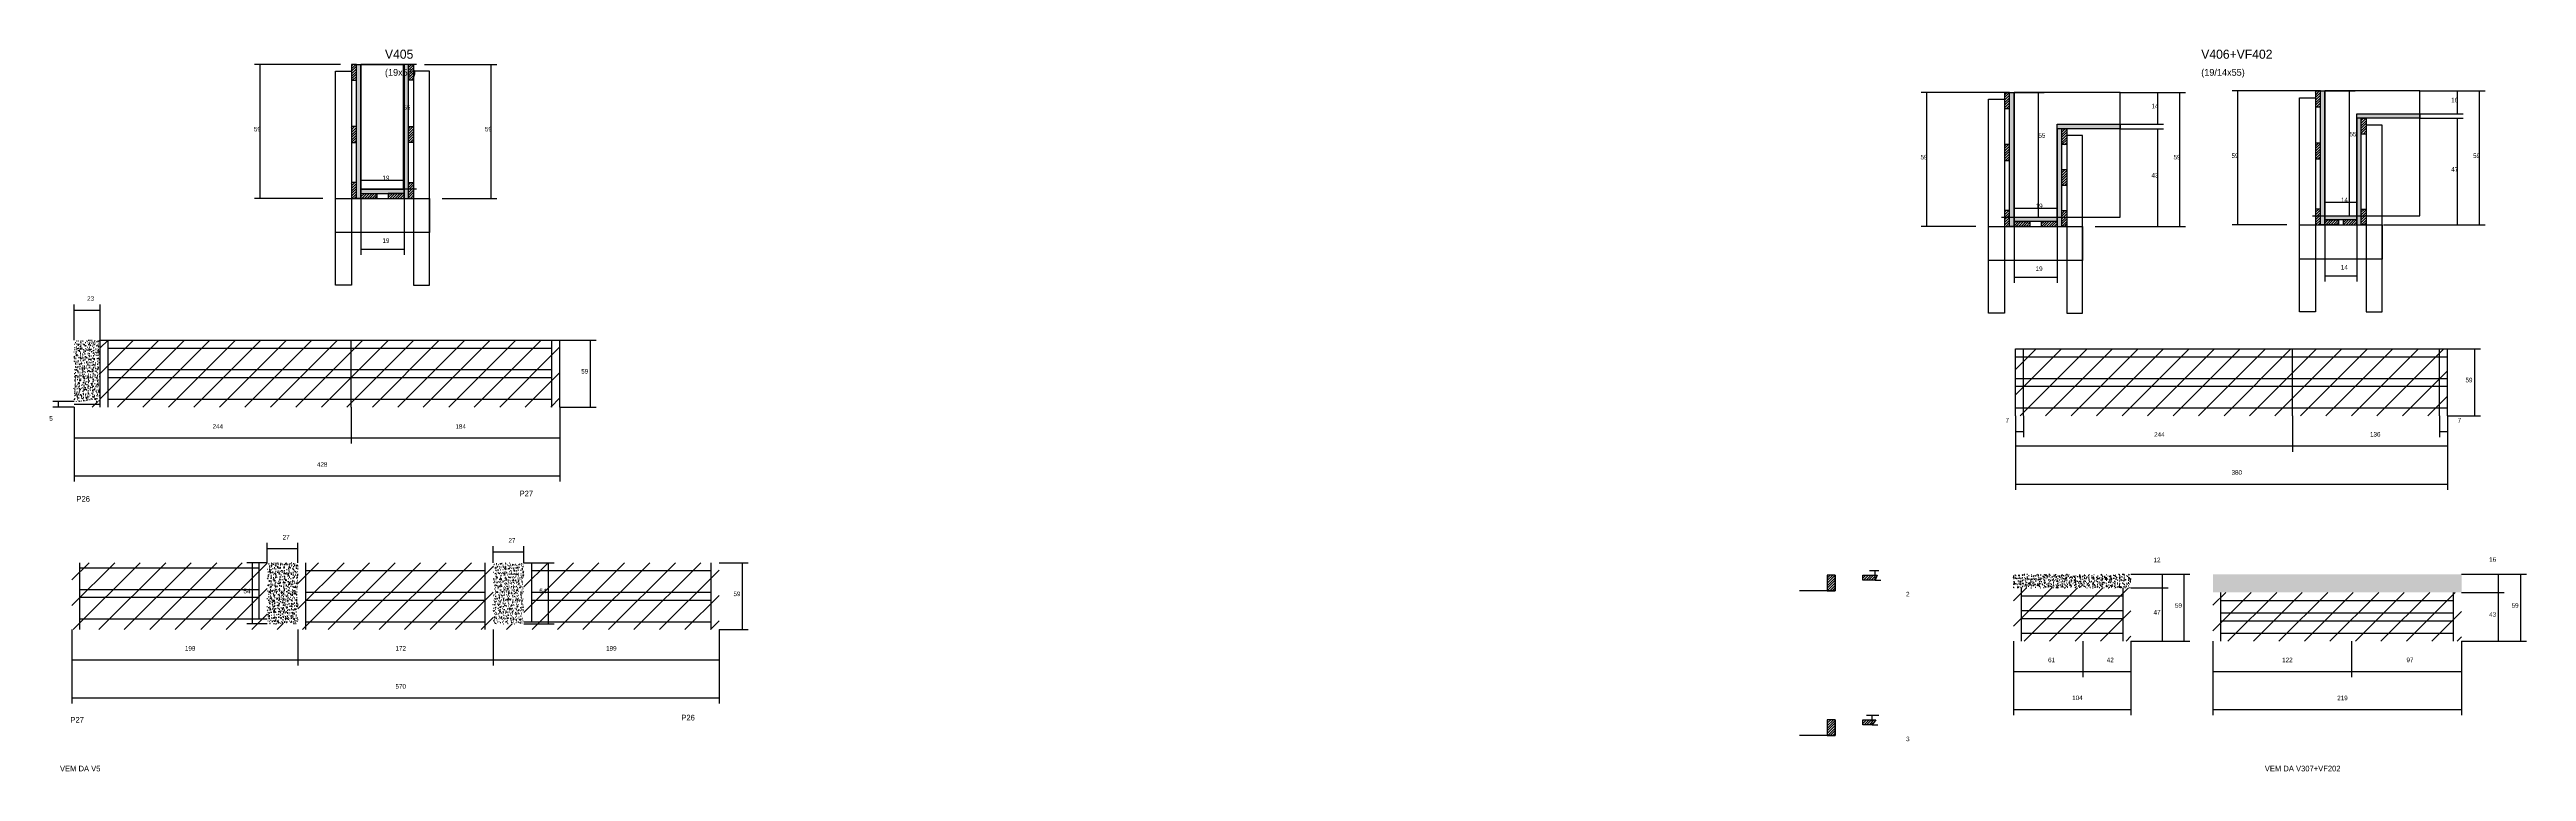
# Model space of a CAD drawing. Header units: metres. Extents: x -2848 to 21926, y -45195 to 1016.
# Drawn here: x 6105 to 8286, y -7223 to -6587 of the extents above; entities that cross this region are included whole.
import ezdxf

# ---------------------------------------------------------------- set-up
doc = ezdxf.new("R2010")
doc.units = ezdxf.units.M
for name, color, linetype in [('CONCRETO', 251, 'Continuous'), ('COTA', 241, 'Continuous'), ('Cota Seção (2x)', 4, 'Continuous'), ('Hachura', 253, 'Continuous'), ('Madeira', 126, 'Continuous'), ('NOMENCLATURA', 7, 'Continuous'), ('Painéis', 200, 'Continuous'), ('REAPROVEITAMENTO', 251, 'Continuous'), ('SARR_2.2x7', 40, 'Continuous'), ('SARR_3.5x7', 81, 'Continuous'), ('SARR_EDITAR', 141, 'Continuous'), ('Texto Seção', 7, 'Continuous')]:
    doc.layers.add(name, color=color, linetype=linetype)

msp = doc.modelspace()

# ---------------------------------------------------------------- hatches: boundary and pattern name
at = {"layer": 'COTA'}
h = msp.add_hatch(dxfattribs=at)
h.set_pattern_fill('AR-CONC', scale=0.03)
h.paths.add_polyline_path([(6149.1, -6842.9), (6126.1, -6842.9), (6126.1, -6842.9), (6126.1, -6896.9), (6126.1, -6896.9), (6149.1, -6896.9), (6149.1, -6896.9), (6149.1, -6842.9)])
h = msp.add_hatch(dxfattribs=at)
h.set_pattern_fill('AR-CONC', scale=0.03)
h.paths.add_polyline_path([(6323.3, -7039), (6296.3, -7039), (6296.3, -7093), (6323.3, -7093)])
h = msp.add_hatch(dxfattribs=at)
h.set_pattern_fill('AR-CONC', scale=0.03)
h.paths.add_polyline_path([(6522.3, -7041.2), (6522.3, -7039), (6495.3, -7039), (6495.3, -7093), (6522.3, -7093)])
h = msp.add_hatch(dxfattribs=at)
h.set_pattern_fill('AR-CONC', scale=0.03)
h.paths.add_polyline_path([(7938.1, -7049.2), (7834.6, -7049.2), (7834.6, -7061.2), (7938.1, -7061.2)])
h = msp.add_hatch(dxfattribs=at)
h.set_pattern_fill('AR-CONC', scale=0.03)
h.paths.add_polyline_path([(8229.3, -7049.2), (8010.3, -7049.2), (8010.3, -7065.2), (8229.3, -7065.2)])
at = {"layer": 'Hachura'}
h = msp.add_hatch(dxfattribs=at)
h.set_pattern_fill('ANSI31', scale=0.5)
h.paths.add_polyline_path([(6370.4, -6614), (6374.8, -6614), (6374.8, -6614), (6374.8, -6600), (6374.8, -6600), (6370.4, -6600), (6370.4, -6600), (6370.4, -6614)])
h = msp.add_hatch(color=8, dxfattribs=at)
h.dxf.hatch_style = 1
h.paths.add_polyline_path([(6378.8, -6600), (6374.8, -6600), (6374.8, -6600), (6374.8, -6718), (6374.8, -6718), (6378.8, -6718), (6378.8, -6718), (6378.8, -6600)])
h = msp.add_hatch(color=8, dxfattribs=at)
h.dxf.hatch_style = 1
h.paths.add_polyline_path([(6420.8, -6600), (6416.8, -6600), (6416.8, -6600), (6416.8, -6718), (6416.8, -6718), (6420.8, -6718), (6420.8, -6718), (6420.8, -6600)])
h = msp.add_hatch(dxfattribs=at)
h.set_pattern_fill('ANSI31', scale=0.5)
h.paths.add_polyline_path([(6425.2, -6614), (6420.8, -6614), (6420.8, -6614), (6420.8, -6600), (6420.8, -6600), (6425.2, -6600), (6425.2, -6600), (6425.2, -6614)])
h = msp.add_hatch(dxfattribs=at)
h.set_pattern_fill('ANSI31', scale=0.5)
h.paths.add_polyline_path([(7826.7, -6638.7), (7831.1, -6638.7), (7831.1, -6638.7), (7831.1, -6624.7), (7831.1, -6624.7), (7826.7, -6624.7), (7826.7, -6624.7), (7826.7, -6638.7)])
h = msp.add_hatch(color=8, dxfattribs=at)
h.dxf.hatch_style = 1
h.paths.add_polyline_path([(7831.1, -6624.7), (7835.1, -6624.7), (7835.1, -6624.7), (7835.1, -6742.7), (7835.1, -6742.7), (7831.1, -6742.7), (7831.1, -6742.7), (7831.1, -6624.7)])
h = msp.add_hatch(dxfattribs=at)
h.set_pattern_fill('ANSI31', scale=0.5)
h.paths.add_polyline_path([(8100.6, -6637.4), (8105, -6637.4), (8105, -6637.4), (8105, -6623.4), (8105, -6623.4), (8100.6, -6623.4), (8100.6, -6623.4), (8100.6, -6637.4)])
h = msp.add_hatch(color=8, dxfattribs=at)
h.dxf.hatch_style = 1
h.paths.add_polyline_path([(8105, -6623.4), (8109, -6623.4), (8109, -6623.4), (8109, -6741.4), (8109, -6741.4), (8105, -6741.4), (8105, -6741.4), (8105, -6623.4)])
h = msp.add_hatch(dxfattribs=at)
h.set_pattern_fill('ANSI31', scale=0.5)
h.paths.add_polyline_path([(6370.4, -6668.8), (6374.8, -6668.8), (6374.8, -6668.8), (6374.8, -6654.8), (6374.8, -6654.8), (6370.4, -6654.8), (6370.4, -6654.8), (6370.4, -6668.8)])
h = msp.add_hatch(dxfattribs=at)
h.set_pattern_fill('ANSI31', scale=0.5)
h.paths.add_polyline_path([(6425.2, -6668.8), (6420.8, -6668.8), (6420.8, -6668.8), (6420.8, -6654.8), (6420.8, -6654.8), (6425.2, -6654.8), (6425.2, -6654.8), (6425.2, -6668.8)])
h = msp.add_hatch(color=8, dxfattribs=at)
h.dxf.hatch_style = 1
h.paths.add_polyline_path([(7873.1, -6656.7), (7873.1, -6652.7), (7873.1, -6652.7), (7928.7, -6652.7), (7928.7, -6652.7), (7928.7, -6656.7), (7928.7, -6656.7), (7873.1, -6656.7)])
h = msp.add_hatch(color=8, dxfattribs=at)
h.dxf.hatch_style = 1
h.paths.add_polyline_path([(8137, -6647.4), (8137, -6643.4), (8137, -6643.4), (8192.6, -6643.4), (8192.6, -6643.4), (8192.6, -6647.4), (8192.6, -6647.4), (8137, -6647.4)])
h = msp.add_hatch(color=8, dxfattribs=at)
h.dxf.hatch_style = 1
h.paths.add_polyline_path([(8141, -6647.4), (8137, -6647.4), (8137, -6647.4), (8137, -6741.4), (8137, -6741.4), (8141, -6741.4), (8141, -6741.4), (8141, -6647.4)])
h = msp.add_hatch(dxfattribs=at)
h.set_pattern_fill('ANSI31', scale=0.5)
h.paths.add_polyline_path([(8145.4, -6661.4), (8141, -6661.4), (8141, -6661.4), (8141, -6647.4), (8141, -6647.4), (8145.4, -6647.4), (8145.4, -6647.4), (8145.4, -6661.4)])
h = msp.add_hatch(dxfattribs=at)
h.set_pattern_fill('ANSI31', scale=0.5)
h.paths.add_polyline_path([(7826.7, -6684.6), (7831.1, -6684.6), (7831.1, -6684.6), (7831.1, -6670.6), (7831.1, -6670.6), (7826.7, -6670.6), (7826.7, -6670.6), (7826.7, -6684.6)])
h = msp.add_hatch(color=8, dxfattribs=at)
h.dxf.hatch_style = 1
h.paths.add_polyline_path([(7877.1, -6656.7), (7873.1, -6656.7), (7873.1, -6656.7), (7873.1, -6742.7), (7873.1, -6742.7), (7877.1, -6742.7), (7877.1, -6742.7), (7877.1, -6656.7)])
h = msp.add_hatch(dxfattribs=at)
h.set_pattern_fill('ANSI31', scale=0.5)
h.paths.add_polyline_path([(7881.5, -6670.7), (7877.1, -6670.7), (7877.1, -6670.7), (7877.1, -6656.7), (7877.1, -6656.7), (7881.5, -6656.7), (7881.5, -6656.7), (7881.5, -6670.7)])
h = msp.add_hatch(dxfattribs=at)
h.set_pattern_fill('ANSI31', scale=0.5)
h.paths.add_polyline_path([(8100.6, -6683.3), (8105, -6683.3), (8105, -6683.3), (8105, -6669.3), (8105, -6669.3), (8100.6, -6669.3), (8100.6, -6669.3), (8100.6, -6683.3)])
h = msp.add_hatch(dxfattribs=at)
h.set_pattern_fill('ANSI31', scale=0.5)
h.paths.add_polyline_path([(7881.5, -6706.7), (7877.1, -6706.7), (7877.1, -6706.7), (7877.1, -6692.7), (7877.1, -6692.7), (7881.5, -6692.7), (7881.5, -6692.7), (7881.5, -6706.7)])
h = msp.add_hatch(dxfattribs=at)
h.set_pattern_fill('ANSI31', scale=0.5)
h.paths.add_polyline_path([(6370.4, -6718), (6374.8, -6718), (6374.8, -6718), (6374.8, -6704), (6374.8, -6704), (6370.4, -6704), (6370.4, -6704), (6370.4, -6718)])
h = msp.add_hatch(color=8, dxfattribs=at)
h.dxf.hatch_style = 1
h.paths.add_polyline_path([(6416.8, -6713.6), (6416.8, -6710), (6416.8, -6710), (6378.8, -6710), (6378.8, -6710), (6378.8, -6713.6), (6378.8, -6713.6), (6416.8, -6713.6)])
h = msp.add_hatch(dxfattribs=at)
h.set_pattern_fill('ANSI31', scale=0.5)
h.paths.add_polyline_path([(6378.8, -6718), (6378.8, -6713.6), (6378.8, -6713.6), (6392.8, -6713.6), (6392.8, -6713.6), (6392.8, -6718), (6392.8, -6718), (6378.8, -6718)])
h = msp.add_hatch(dxfattribs=at)
h.set_pattern_fill('ANSI31', scale=0.5)
h.paths.add_polyline_path([(6416.8, -6718), (6416.8, -6713.6), (6416.8, -6713.6), (6402.8, -6713.6), (6402.8, -6713.6), (6402.8, -6718), (6402.8, -6718), (6416.8, -6718)])
h = msp.add_hatch(dxfattribs=at)
h.set_pattern_fill('ANSI31', scale=0.5)
h.paths.add_polyline_path([(6425.2, -6718), (6420.8, -6718), (6420.8, -6718), (6420.8, -6704), (6420.8, -6704), (6425.2, -6704), (6425.2, -6704), (6425.2, -6718)])
h = msp.add_hatch(dxfattribs=at)
h.set_pattern_fill('ANSI31', scale=0.5)
h.paths.add_polyline_path([(7826.7, -6742.7), (7831.1, -6742.7), (7831.1, -6742.7), (7831.1, -6728.7), (7831.1, -6728.7), (7826.7, -6728.7), (7826.7, -6728.7), (7826.7, -6742.7)])
h = msp.add_hatch(color=8, dxfattribs=at)
h.dxf.hatch_style = 1
h.paths.add_polyline_path([(7835.1, -6738.3), (7835.1, -6734.7), (7835.1, -6734.7), (7873.1, -6734.7), (7873.1, -6734.7), (7873.1, -6738.3), (7873.1, -6738.3), (7835.1, -6738.3)])
h = msp.add_hatch(dxfattribs=at)
h.set_pattern_fill('ANSI31', scale=0.5)
h.paths.add_polyline_path([(7835.1, -6742.7), (7835.1, -6738.3), (7835.1, -6738.3), (7849.1, -6738.3), (7849.1, -6738.3), (7849.1, -6742.7), (7849.1, -6742.7), (7835.1, -6742.7)])
h = msp.add_hatch(dxfattribs=at)
h.set_pattern_fill('ANSI31', scale=0.5)
h.paths.add_polyline_path([(7873.1, -6742.7), (7873.1, -6738.3), (7873.1, -6738.3), (7859.1, -6738.3), (7859.1, -6738.3), (7859.1, -6742.7), (7859.1, -6742.7), (7873.1, -6742.7)])
h = msp.add_hatch(dxfattribs=at)
h.set_pattern_fill('ANSI31', scale=0.5)
h.paths.add_polyline_path([(7881.5, -6742.7), (7877.1, -6742.7), (7877.1, -6742.7), (7877.1, -6728.7), (7877.1, -6728.7), (7881.5, -6728.7), (7881.5, -6728.7), (7881.5, -6742.7)])
h = msp.add_hatch(dxfattribs=at)
h.set_pattern_fill('ANSI31', scale=0.5)
h.paths.add_polyline_path([(8100.6, -6741.4), (8105, -6741.4), (8105, -6741.4), (8105, -6727.4), (8105, -6727.4), (8100.6, -6727.4), (8100.6, -6727.4), (8100.6, -6741.4)])
h = msp.add_hatch(color=8, dxfattribs=at)
h.dxf.hatch_style = 1
h.paths.add_polyline_path([(8109, -6737), (8109, -6733.4), (8109, -6733.4), (8137, -6733.4), (8137, -6733.4), (8137, -6737), (8137, -6737), (8109, -6737)])
h = msp.add_hatch(dxfattribs=at)
h.set_pattern_fill('ANSI31', scale=0.5)
h.paths.add_polyline_path([(8109, -6741.4), (8109, -6737), (8109, -6737), (8121, -6737), (8121, -6737), (8121, -6741.4), (8121, -6741.4), (8109, -6741.4)])
h = msp.add_hatch(dxfattribs=at)
h.set_pattern_fill('ANSI31', scale=0.5)
h.paths.add_polyline_path([(8137, -6741.4), (8137, -6737), (8137, -6737), (8125, -6737), (8125, -6737), (8125, -6741.4), (8125, -6741.4), (8137, -6741.4)])
h = msp.add_hatch(dxfattribs=at)
h.set_pattern_fill('ANSI31', scale=0.5)
h.paths.add_polyline_path([(8145.4, -6741.4), (8141, -6741.4), (8141, -6741.4), (8141, -6727.4), (8141, -6727.4), (8145.4, -6727.4), (8145.4, -6727.4), (8145.4, -6741.4)])
h = msp.add_hatch(dxfattribs=at)
h.set_pattern_fill('ANSI31', scale=0.5)
h.paths.add_polyline_path([(7677.6, -7049.9), (7670.6, -7049.9), (7670.6, -7063.9), (7677.6, -7063.9)])
h = msp.add_hatch(dxfattribs=at)
h.set_pattern_fill('ANSI31', scale=0.5)
h.paths.add_polyline_path([(7714.5, -7049.9), (7712.7, -7054.3), (7712.7, -7054.3), (7701.9, -7054.3), (7701.9, -7054.3), (7701.9, -7049.9), (7701.9, -7049.9), (7714.5, -7049.9)])
h = msp.add_hatch(dxfattribs=at)
h.set_pattern_fill('ANSI31', scale=0.5)
h.paths.add_polyline_path([(7677.6, -7177.4), (7670.6, -7177.4), (7670.6, -7191.4), (7677.6, -7191.4)])
h = msp.add_hatch(dxfattribs=at)
h.set_pattern_fill('ANSI31', scale=0.5)
h.paths.add_polyline_path([(7713.3, -7177.4), (7710.1, -7181.8), (7710.1, -7181.8), (7701.9, -7181.8), (7701.9, -7181.8), (7701.9, -7177.4), (7701.9, -7177.4), (7713.3, -7177.4)])
at = {"layer": 'REAPROVEITAMENTO'}
h = msp.add_hatch(dxfattribs=at)
h.set_pattern_fill('ANSI31', scale=5)
h.paths.add_polyline_path([(6149.1, -6896.9), (6126.1, -6896.9), (6126.1, -6896.9), (6126.1, -6901.9), (6126.1, -6901.9), (6370.1, -6901.9), (6370.1, -6901.9), (6370.1, -6842.9), (6370.1, -6842.9), (6149.1, -6842.9), (6149.1, -6842.9), (6149.1, -6896.9)])
h = msp.add_hatch(dxfattribs=at)
h.set_pattern_fill('ANSI31', scale=5)
h.paths.add_polyline_path([(6554.1, -6901.9), (6554.1, -6842.9), (6554.1, -6842.9), (6370.1, -6842.9), (6370.1, -6842.9), (6370.1, -6901.9), (6370.1, -6901.9), (6554.1, -6901.9)])
h = msp.add_hatch(dxfattribs=at)
h.set_pattern_fill('ANSI31', scale=5)
h.paths.add_polyline_path([(8217, -6909.6), (8217, -6850.6), (8217, -6850.6), (7836.5, -6850.6), (7836.5, -6850.6), (7836.5, -6909.6), (7836.5, -6909.6), (8217, -6909.6)])
h = msp.add_hatch(dxfattribs=at)
h.set_pattern_fill('ANSI31', scale=5)
h.paths.add_polyline_path([(6296.3, -7093), (6296.3, -7039), (6296.3, -7039), (6124.3, -7039), (6124.3, -7039), (6124.3, -7098), (6124.3, -7098), (6323.3, -7098), (6323.3, -7098), (6323.3, -7093), (6323.3, -7093), (6296.3, -7093)])
h = msp.add_hatch(dxfattribs=at)
h.set_pattern_fill('ANSI31', scale=5)
h.paths.add_polyline_path([(6495.3, -7098), (6495.3, -7039), (6495.3, -7039), (6323.3, -7039), (6323.3, -7039), (6323.3, -7098), (6323.3, -7098), (6495.3, -7098)])
h = msp.add_hatch(dxfattribs=at)
h.set_pattern_fill('ANSI31', scale=5)
h.paths.add_polyline_path([(6522.3, -7093), (6495.3, -7093), (6495.3, -7093), (6495.3, -7098), (6495.3, -7098), (6694.3, -7098), (6694.3, -7098), (6694.3, -7039), (6694.3, -7039), (6522.3, -7039), (6522.3, -7039), (6522.3, -7093)])
h = msp.add_hatch(dxfattribs=at)
h.set_pattern_fill('ANSI31', scale=5)
h.paths.add_polyline_path([(7938.1, -7108.2), (7938.1, -7061.2), (7938.1, -7061.2), (7834.6, -7061.2), (7834.6, -7061.2), (7834.6, -7108.2), (7834.6, -7108.2), (7938.1, -7108.2)])
h = msp.add_hatch(dxfattribs=at)
h.set_pattern_fill('ANSI31', scale=5)
h.paths.add_polyline_path([(8229.3, -7108.2), (8229.3, -7065.2), (8229.3, -7065.2), (8010.3, -7065.2), (8010.3, -7065.2), (8010.3, -7108.2), (8010.3, -7108.2), (8229.3, -7108.2)])

# ---------------------------------------------------------------- linework, layer by layer
at = {"layer": 'CONCRETO'}
for points in [[(6378.8, -6600), (6378.8, -6600), (6416.8, -6600), (6416.8, -6628), (6416.8, -6628), (6416.8, -6710), (6378.8, -6710), (6378.8, -6600)], [(6378.8, -6710), (6416.8, -6710), (6416.8, -6600), (6378.8, -6600)], [(7928.7, -6652.7), (7928.7, -6624.7), (7835.1, -6624.7), (7835.1, -6652.7), (7835.1, -6652.7), (7835.1, -6734.7), (7873.1, -6734.7), (7873.1, -6652.7)], [(7835.1, -6734.7), (7928.7, -6734.7), (7928.7, -6624.7), (7835.1, -6624.7)], [(8192.6, -6643.4), (8192.6, -6623.4), (8109, -6623.4), (8109, -6651.4), (8109, -6651.4), (8109, -6733.4), (8137, -6733.4), (8137, -6643.4)], [(8109, -6733.4), (8192.6, -6733.4), (8192.6, -6623.4), (8109, -6623.4)]]:
    msp.add_lwpolyline(points, close=True, dxfattribs=at)
at = {"layer": 'COTA'}
for p, q in [((6360.8, -6600), (6285.1, -6600)), ((6290.1, -6718), (6290.1, -6600)), ((6434.8, -6600), (6498.6, -6600)), ((6493.6, -6718), (6493.6, -6600)), ((7826.7, -6624.7), (7753.2, -6624.7)), ((7758.2, -6742.7), (7758.2, -6624.7)), ((7928.7, -6624.7), (7986.1, -6624.7)), ((7928.7, -6624.7), (7966.7, -6624.7)), ((7961.7, -6652.7), (7961.7, -6624.7)), ((7981.1, -6742.7), (7981.1, -6624.7)), ((8100.6, -6623.4), (8027.2, -6623.4)), ((8032.2, -6741.4), (8032.2, -6623.4)), ((8192.6, -6623.4), (8250, -6623.4)), ((8192.6, -6623.4), (8230.7, -6623.4)), ((8225.7, -6643.4), (8225.7, -6623.4)), ((8245, -6741.4), (8245, -6623.4)), ((7928.7, -6652.7), (7966.7, -6652.7)), ((8192.6, -6643.4), (8230.7, -6643.4)), ((8192.6, -6647.4), (8230.7, -6647.4)), ((8225.7, -6741.4), (8225.7, -6647.4)), ((7928.7, -6656.7), (7966.7, -6656.7)), ((7961.7, -6742.7), (7961.7, -6656.7)), ((6345.2, -6718), (6285.1, -6718)), ((6378.8, -6718), (6378.8, -6767.7)), ((6416.8, -6718), (6416.8, -6767.7)), ((6450.4, -6718), (6498.6, -6718)), ((8075.4, -6741.4), (8027.2, -6741.4)), ((8109, -6741.4), (8109, -6791.2)), ((8137, -6741.4), (8137, -6791.2)), ((8160.6, -6741.4), (8250, -6741.4)), ((8160.6, -6741.4), (8230.7, -6741.4)), ((6378.8, -6762.7), (6416.8, -6762.7)), ((7801.5, -6742.7), (7753.2, -6742.7)), ((7835.1, -6742.7), (7835.1, -6792.5)), ((7873.1, -6742.7), (7873.1, -6792.5)), ((7906.7, -6742.7), (7986.1, -6742.7)), ((7906.7, -6742.7), (7966.7, -6742.7)), ((7835.1, -6787.5), (7873.1, -6787.5)), ((8109, -6786.2), (8137, -6786.2)), ((6126.1, -6842.9), (6126.1, -6811.5)), ((6126.1, -6816.5), (6149.1, -6816.5)), ((6149.1, -6842.9), (6149.1, -6811.5)), ((6554.1, -6842.9), (6586.1, -6842.9)), ((6581.1, -6901.9), (6581.1, -6842.9)), ((8217, -6850.6), (8245.9, -6850.6)), ((8240.9, -6909.6), (8240.9, -6850.6)), ((6126.1, -6896.9), (6107.4, -6896.9)), ((6126.1, -6901.9), (6107.4, -6901.9)), ((6112.4, -6901.9), (6112.4, -6896.9)), ((6126.1, -6901.9), (6126.1, -6934.1)), ((6126.1, -6901.9), (6126.1, -6967.6)), ((6370.1, -6901.9), (6370.1, -6934.1)), ((6370.1, -6901.9), (6370.1, -6934.1)), ((6554.1, -6901.9), (6554.1, -6934.1)), ((6554.1, -6901.9), (6554.1, -6967.6)), ((6554.1, -6901.9), (6586.1, -6901.9)), ((7836.5, -6909.6), (7836.5, -6941.2)), ((7836.5, -6909.6), (7836.5, -6974.7)), ((7836.5, -6909.6), (7836.5, -6928.5)), ((7843.5, -6909.6), (7843.5, -6928.5)), ((8080.5, -6909.6), (8080.5, -6941.2)), ((8080.5, -6909.6), (8080.5, -6941.2)), ((8210, -6909.6), (8210, -6928.5)), ((8217, -6909.6), (8217, -6941.2)), ((8217, -6909.6), (8217, -6974.7)), ((8217, -6909.6), (8217, -6928.5)), ((8217, -6909.6), (8245.9, -6909.6)), ((6126.1, -6929.1), (6370.1, -6929.1)), ((6370.1, -6929.1), (6554.1, -6929.1)), ((7836.5, -6923.5), (7843.5, -6923.5)), ((7836.5, -6936.2), (8080.5, -6936.2)), ((8080.5, -6936.2), (8217, -6936.2)), ((8210, -6923.5), (8217, -6923.5)), ((6126.1, -6962.6), (6554.1, -6962.6)), ((7836.5, -6969.7), (8217, -6969.7)), ((6296.3, -7039), (6296.3, -7021.6)), ((6323.3, -7039), (6323.3, -7021.6)), ((6495.3, -7039), (6495.3, -7024.5)), ((6522.3, -7039), (6522.3, -7024.5)), ((6296.3, -7039), (6278.4, -7039)), ((6283.4, -7093), (6283.4, -7039)), ((6296.3, -7026.6), (6323.3, -7026.6)), ((6495.3, -7029.5), (6522.3, -7029.5)), ((6522.3, -7039), (6549.1, -7039)), ((6544.1, -7093), (6544.1, -7039)), ((6694.3, -7039), (6720.1, -7039)), ((6715.1, -7098), (6715.1, -7039)), ((7715.9, -7046.3), (7707.7, -7046.3)), ((7712.7, -7054.3), (7712.7, -7046.3)), ((7712.7, -7054.3), (7717.7, -7054.3)), ((7938.1, -7049.2), (7971, -7049.2)), ((7938.1, -7049.2), (7990.1, -7049.2)), ((7938.1, -7061.2), (7971, -7061.2)), ((7938.1, -7061.2), (7971, -7061.2)), ((7966, -7061.2), (7966, -7049.2)), ((7966, -7108.2), (7966, -7061.2)), ((7985.1, -7108.2), (7985.1, -7049.2)), ((8229.3, -7049.2), (8266.8, -7049.2)), ((8229.3, -7049.2), (8286.5, -7049.2)), ((8229.3, -7065.2), (8266.8, -7065.2)), ((8229.3, -7065.2), (8266.8, -7065.2)), ((8261.8, -7065.2), (8261.8, -7049.2)), ((8261.8, -7108.2), (8261.8, -7065.2)), ((8281.5, -7108.2), (8281.5, -7049.2)), ((6124.3, -7098), (6124.3, -7129.6)), ((6124.3, -7098), (6124.3, -7163.1)), ((6296.3, -7093), (6278.4, -7093)), ((6323.3, -7098), (6323.3, -7129.6)), ((6323.3, -7098), (6323.3, -7129.6)), ((6495.3, -7098), (6495.3, -7129.6)), ((6495.3, -7098), (6495.3, -7129.6)), ((6522.3, -7093), (6549.1, -7093)), ((6694.3, -7098), (6694.3, -7129.6)), ((6694.3, -7098), (6694.3, -7163.1)), ((6694.3, -7098), (6720.1, -7098)), ((7834.6, -7108.2), (7834.6, -7139.8)), ((7834.6, -7108.2), (7834.6, -7173.3)), ((7895.6, -7108.2), (7895.6, -7139.8)), ((7895.6, -7108.2), (7895.6, -7139.8)), ((7938.1, -7108.2), (7938.1, -7139.8)), ((7938.1, -7108.2), (7938.1, -7173.3)), ((7938.1, -7108.2), (7971, -7108.2)), ((7938.1, -7108.2), (7990.1, -7108.2)), ((8010.3, -7108.2), (8010.3, -7139.8)), ((8010.3, -7108.2), (8010.3, -7173.3)), ((8132.3, -7108.2), (8132.3, -7139.8)), ((8132.3, -7108.2), (8132.3, -7139.8)), ((8229.3, -7108.2), (8229.3, -7139.8)), ((8229.3, -7108.2), (8229.3, -7173.3)), ((8229.3, -7108.2), (8266.8, -7108.2)), ((8229.3, -7108.2), (8286.5, -7108.2)), ((6124.3, -7124.6), (6323.3, -7124.6)), ((6323.3, -7124.6), (6495.3, -7124.6)), ((6495.3, -7124.6), (6694.3, -7124.6)), ((7834.6, -7134.8), (7895.6, -7134.8)), ((7895.6, -7134.8), (7938.1, -7134.8)), ((8010.3, -7134.8), (8132.3, -7134.8)), ((8132.3, -7134.8), (8229.3, -7134.8)), ((6124.3, -7158.1), (6694.3, -7158.1)), ((7715.9, -7173.8), (7705.1, -7173.8)), ((7710.1, -7181.8), (7710.1, -7173.8)), ((7834.6, -7168.3), (7938.1, -7168.3)), ((8010.3, -7168.3), (8229.3, -7168.3)), ((7710.1, -7181.8), (7715.1, -7181.8))]:
    msp.add_line(p, q, dxfattribs=at)
at = {"layer": 'Cota Seção (2x)'}
for p, q in [((6427.8, -6600), (6411.3, -6600)), ((6416.3, -6710), (6416.3, -6600)), ((7826.7, -6624.7), (7861.6, -6624.7)), ((7856.6, -6734.7), (7856.6, -6624.7)), ((8100.6, -6623.4), (8135.6, -6623.4)), ((8130.6, -6733.4), (8130.6, -6623.4)), ((6378.8, -6718), (6378.8, -6697)), ((6416.8, -6718), (6416.8, -6697)), ((6378.8, -6702), (6416.8, -6702)), ((6427.8, -6710), (6411.3, -6710)), ((8109, -6741.4), (8109, -6716.4)), ((8137, -6741.4), (8137, -6716.4)), ((7824.1, -6734.7), (7861.6, -6734.7)), ((7835.1, -6742.7), (7835.1, -6721.7)), ((7835.1, -6726.7), (7873.1, -6726.7)), ((7873.1, -6742.7), (7873.1, -6721.7)), ((8098, -6733.4), (8135.6, -6733.4)), ((8109, -6721.4), (8137, -6721.4))]:
    msp.add_line(p, q, dxfattribs=at)
at = {"layer": 'Madeira'}
for points in [[(6370.4, -6614), (6374.8, -6614), (6374.8, -6600), (6370.4, -6600)], [(6425.2, -6614), (6420.8, -6614), (6420.8, -6600), (6425.2, -6600)], [(7826.7, -6638.7), (7831.1, -6638.7), (7831.1, -6624.7), (7826.7, -6624.7)], [(8100.6, -6637.4), (8105, -6637.4), (8105, -6623.4), (8100.6, -6623.4)], [(6370.4, -6668.8), (6374.8, -6668.8), (6374.8, -6654.8), (6370.4, -6654.8)], [(6425.2, -6668.8), (6420.8, -6668.8), (6420.8, -6654.8), (6425.2, -6654.8)], [(8145.4, -6661.4), (8141, -6661.4), (8141, -6647.4), (8145.4, -6647.4)], [(7826.7, -6684.6), (7831.1, -6684.6), (7831.1, -6670.6), (7826.7, -6670.6)], [(7881.5, -6670.7), (7877.1, -6670.7), (7877.1, -6656.7), (7881.5, -6656.7)], [(8100.6, -6683.3), (8105, -6683.3), (8105, -6669.3), (8100.6, -6669.3)], [(7881.5, -6706.7), (7877.1, -6706.7), (7877.1, -6692.7), (7881.5, -6692.7)], [(6370.4, -6718), (6374.8, -6718), (6374.8, -6704), (6370.4, -6704)], [(6378.8, -6718), (6378.8, -6713.6), (6392.8, -6713.6), (6392.8, -6718)], [(6416.8, -6718), (6416.8, -6713.6), (6402.8, -6713.6), (6402.8, -6718)], [(6425.2, -6718), (6420.8, -6718), (6420.8, -6704), (6425.2, -6704)], [(7826.7, -6742.7), (7831.1, -6742.7), (7831.1, -6728.7), (7826.7, -6728.7)], [(7835.1, -6742.7), (7835.1, -6738.3), (7849.1, -6738.3), (7849.1, -6742.7)], [(7873.1, -6742.7), (7873.1, -6738.3), (7859.1, -6738.3), (7859.1, -6742.7)], [(7881.5, -6742.7), (7877.1, -6742.7), (7877.1, -6728.7), (7881.5, -6728.7)], [(8100.6, -6741.4), (8105, -6741.4), (8105, -6727.4), (8100.6, -6727.4)], [(8109, -6741.4), (8109, -6737), (8121, -6737), (8121, -6741.4)], [(8137, -6741.4), (8137, -6737), (8125, -6737), (8125, -6741.4)], [(8145.4, -6741.4), (8141, -6741.4), (8141, -6727.4), (8145.4, -6727.4)], [(7677.6, -7063.9), (7677.6, -7049.9), (7670.6, -7049.9), (7670.6, -7063.9)], [(7701.9, -7049.9), (7714.5, -7049.9), (7712.7, -7054.3), (7701.9, -7054.3)], [(7677.6, -7191.4), (7677.6, -7177.4), (7670.6, -7177.4), (7670.6, -7191.4)], [(7701.9, -7177.4), (7713.3, -7177.4), (7710.1, -7181.8), (7701.9, -7181.8)]]:
    msp.add_lwpolyline(points, close=True, dxfattribs=at)
for points in [[(7677.6, -7049.9), (7677.6, -7063.9), (7646.1, -7063.9)], [(7677.6, -7177.4), (7677.6, -7191.4), (7646.1, -7191.4)]]:
    msp.add_lwpolyline(points, dxfattribs=at)
at = {"layer": 'Painéis'}
for p, q in [((6378.8, -6718), (6378.8, -6600)), ((6416.8, -6718), (6416.8, -6600)), ((7835.1, -6742.7), (7835.1, -6624.7)), ((8109, -6741.4), (8109, -6623.4)), ((7873.1, -6652.7), (7928.7, -6652.7)), ((7873.1, -6656.7), (7873.1, -6652.7)), ((7928.7, -6656.7), (7928.7, -6652.7)), ((8137, -6643.4), (8192.6, -6643.4)), ((8137, -6647.4), (8137, -6643.4)), ((8137, -6741.4), (8137, -6647.4)), ((8192.6, -6647.4), (8192.6, -6643.4)), ((7873.1, -6742.7), (7873.1, -6656.7)), ((6378.8, -6710), (6416.8, -6710)), ((6378.8, -6713.6), (6378.8, -6710)), ((6416.8, -6713.6), (6416.8, -6710)), ((7835.1, -6734.7), (7873.1, -6734.7)), ((7835.1, -6738.3), (7835.1, -6734.7)), ((7873.1, -6738.3), (7873.1, -6734.7)), ((8109, -6733.4), (8137, -6733.4)), ((8109, -6737), (8109, -6733.4)), ((8137, -6737), (8137, -6733.4)), ((6149.1, -6842.9), (6554.1, -6842.9)), ((6149.1, -6896.9), (6149.1, -6842.9)), ((6370.1, -6901.9), (6370.1, -6842.9)), ((6554.1, -6901.9), (6554.1, -6842.9)), ((7836.5, -6850.6), (8217, -6850.6)), ((7836.5, -6909.6), (7836.5, -6850.6)), ((8080.5, -6909.6), (8080.5, -6850.6)), ((8217, -6909.6), (8217, -6850.6))]:
    msp.add_line(p, q, dxfattribs=at)
for points in [[(6374.8, -6600), (6378.8, -6600), (6378.8, -6718), (6374.8, -6718)], [(6420.8, -6600), (6416.8, -6600), (6416.8, -6718), (6420.8, -6718)], [(7831.1, -6624.7), (7835.1, -6624.7), (7835.1, -6742.7), (7831.1, -6742.7)], [(8105, -6623.4), (8109, -6623.4), (8109, -6741.4), (8105, -6741.4)], [(7873.1, -6656.7), (7873.1, -6652.7), (7928.7, -6652.7), (7928.7, -6656.7)], [(8137, -6647.4), (8137, -6643.4), (8192.6, -6643.4), (8192.6, -6647.4)], [(8141, -6647.4), (8137, -6647.4), (8137, -6741.4), (8141, -6741.4)], [(7877.1, -6656.7), (7873.1, -6656.7), (7873.1, -6742.7), (7877.1, -6742.7)], [(6416.8, -6713.6), (6416.8, -6710), (6378.8, -6710), (6378.8, -6713.6)], [(7835.1, -6738.3), (7835.1, -6734.7), (7873.1, -6734.7), (7873.1, -6738.3)], [(8109, -6737), (8109, -6733.4), (8137, -6733.4), (8137, -6737)]]:
    msp.add_lwpolyline(points, close=True, dxfattribs=at)
at = {"layer": 'SARR_2.2x7'}
for p, q in [((6156.1, -6901.9), (6156.1, -6842.9)), ((6156.1, -6849.9), (6370.1, -6849.9)), ((6370.1, -6849.9), (6547.1, -6849.9)), ((6547.1, -6901.9), (6547.1, -6842.9)), ((7843.5, -6909.6), (7843.5, -6850.6)), ((8210, -6909.6), (8210, -6850.6)), ((6156.1, -6868.9), (6370.1, -6868.9)), ((6370.1, -6868.9), (6547.1, -6868.9)), ((7836.5, -6857.6), (8080.5, -6857.6)), ((8080.5, -6857.6), (8217, -6857.6)), ((6156.1, -6875.9), (6370.1, -6875.9)), ((6156.1, -6894.9), (6370.1, -6894.9)), ((6370.1, -6875.9), (6547.1, -6875.9)), ((6370.1, -6894.9), (6547.1, -6894.9)), ((7836.5, -6876.6), (8080.5, -6876.6)), ((7836.5, -6883.6), (8080.5, -6883.6)), ((8080.5, -6876.6), (8217, -6876.6)), ((8080.5, -6883.6), (8217, -6883.6)), ((7836.5, -6902.6), (8080.5, -6902.6)), ((8080.5, -6902.6), (8217, -6902.6)), ((6131.3, -7098), (6131.3, -7039)), ((6131.3, -7043.5), (6289.3, -7043.5)), ((6289.3, -7088.5), (6289.3, -7039)), ((6330.3, -7098), (6330.3, -7039)), ((6330.3, -7046), (6488.3, -7046)), ((6488.3, -7098), (6488.3, -7039)), ((6529.3, -7091), (6529.3, -7039)), ((6529.3, -7046), (6687.3, -7046)), ((6687.3, -7098), (6687.3, -7039)), ((6131.3, -7062.5), (6289.3, -7062.5)), ((6131.3, -7069.5), (6289.3, -7069.5)), ((6330.3, -7065), (6488.3, -7065)), ((6529.3, -7065), (6687.3, -7065)), ((7841.6, -7108.2), (7841.6, -7061.2)), ((7841.6, -7068.2), (7895.6, -7068.2)), ((7895.6, -7068.2), (7931.1, -7068.2)), ((7931.1, -7108.2), (7931.1, -7061.2)), ((8017.3, -7108.2), (8017.3, -7065.2)), ((8222.3, -7108.2), (8222.3, -7065.2)), ((6131.3, -7088.5), (6296.3, -7088.5)), ((6330.3, -7072), (6488.3, -7072)), ((6330.3, -7091), (6488.3, -7091)), ((6522.3, -7091), (6687.3, -7091)), ((6529.3, -7072), (6687.3, -7072)), ((7841.6, -7081.2), (7895.6, -7081.2)), ((7841.6, -7088.2), (7895.6, -7088.2)), ((7895.6, -7081.2), (7931.1, -7081.2)), ((7895.6, -7088.2), (7931.1, -7088.2)), ((8017.3, -7072.2), (8132.3, -7072.2)), ((8017.3, -7083.2), (8132.3, -7083.2)), ((8017.3, -7090.2), (8132.3, -7090.2)), ((8132.3, -7072.2), (8222.3, -7072.2)), ((8132.3, -7083.2), (8222.3, -7083.2)), ((8132.3, -7090.2), (8222.3, -7090.2)), ((7841.6, -7101.2), (7895.6, -7101.2)), ((7895.6, -7101.2), (7931.1, -7101.2)), ((8017.3, -7101.2), (8132.3, -7101.2)), ((8132.3, -7101.2), (8222.3, -7101.2))]:
    msp.add_line(p, q, dxfattribs=at)
at = {"layer": 'SARR_3.5x7'}
for points in [[(6356.4, -6606), (6370.4, -6606), (6370.4, -6794.4), (6356.4, -6794.4)], [(6439.2, -6606), (6425.2, -6606), (6425.2, -6794.4), (6439.2, -6794.4)], [(7812.7, -6630.7), (7826.7, -6630.7), (7826.7, -6819.2), (7812.7, -6819.2)], [(8086.6, -6629.4), (8100.6, -6629.4), (8100.6, -6817.9), (8086.6, -6817.9)], [(8159.4, -6653.4), (8145.4, -6653.4), (8145.4, -6817.9), (8159.4, -6817.9)], [(7895.5, -6662.7), (7881.5, -6662.7), (7881.5, -6819.2), (7895.5, -6819.2)], [(6356.4, -6718), (6439.2, -6718), (6439.2, -6748), (6356.4, -6748)], [(8086.6, -6741.4), (8159.4, -6741.4), (8159.4, -6771.5), (8086.6, -6771.5)], [(7812.7, -6742.7), (7895.5, -6742.7), (7895.5, -6772.8), (7812.7, -6772.8)]]:
    msp.add_lwpolyline(points, close=True, dxfattribs=at)
at = {"layer": 'SARR_EDITAR'}
for p, q in [((6126.1, -6899.4), (6149.1, -6899.4)), ((6149.1, -6901.9), (6149.1, -6896.9))]:
    msp.add_line(p, q, dxfattribs=at)

# ---------------------------------------------------------------- texts
at = {"layer": 'COTA'}
for s, p in [('10', (8220.2, -6633.4)), ('59', (6284.6, -6659)), ('59', (6488.1, -6659)), ('14', (7956.2, -6638.7)), ('59', (7752.7, -6683.7)), ('43', (7956.2, -6699.7)), ('59', (7975.6, -6683.7)), ('59', (8026.7, -6682.4)), ('47', (8220.2, -6694.4)), ('59', (8239.5, -6682.4)), ('19', (6397.8, -6757.2)), ('19', (7854.1, -6782)), ('14', (8123, -6780.7)), ('23', (6137.6, -6808.3)), ('59', (6572.9, -6872.4)), ('59', (8232.8, -6880.1)), ('5', (6104.3, -6913.9)), ('7', (7827.6, -6915.5)), ('7', (8225.9, -6915.5)), ('244', (6248.1, -6921)), ('184', (6462.1, -6921)), ('244', (7958.5, -6928.1)), ('136', (8148.7, -6927.9)), ('428', (6340.1, -6954.5)), ('380', (8026.7, -6961.5)), ('27', (6309.8, -7018.6)), ('27', (6508.8, -7021.4)), ('12', (7958, -7038.6)), ('16', (8253.7, -7038.2)), ('54', (6275.3, -7066)), ('54', (6536, -7066)), ('59', (6707, -7068.5)), ('2', (7740, -7068.7)), ('47', (7958, -7084.7)), ('59', (7976.9, -7078.7)), ('43', (8253.6, -7086.7)), ('59', (8273.4, -7078.7)), ('199', (6223.8, -7116.5)), ('172', (6409.3, -7116.5)), ('199', (6594.8, -7116.5)), ('61', (7865.1, -7126.7)), ('42', (7916.8, -7126.7)), ('122', (8071.3, -7126.7)), ('97', (8180.8, -7126.7)), ('570', (6409.3, -7150)), ('104', (7886.3, -7160.1)), ('219', (8119.8, -7160.2)), ('3', (7740, -7196.3))]:
    msp.add_text(s, height=4, dxfattribs=at).set_placement(p)
at = {"layer": 'Cota Seção (2x)'}
for s, p in [('55', (6416.3, -6640)), ('55', (7856.6, -6664.7)), ('55', (8130.6, -6663.4)), ('19', (6397.8, -6702)), ('14', (8123.1, -6721.4)), ('19', (7854.1, -6726.7))]:
    msp.add_text(s, height=4, dxfattribs=at).set_placement(p)
at = {"layer": 'NOMENCLATURA'}
for s, p in [('P26', (6128.2, -6985.3)), ('P27', (6518.6, -6980.6)), ('P27', (6122.9, -7180)), ('P26', (6661.1, -7178))]:
    msp.add_text(s, height=5, dxfattribs=at).set_placement(p)
at = {"layer": 'Texto Seção'}
for s, height, p in [('V405', 8, (6400, -6595)), ('V406+VF402', 8, (8000, -6595)), ('(19x55)', 6, (6400, -6610)), ('(19/14x55)', 6, (8000, -6610)), ('VEM DA V5', 5, (6113.7, -7222.9)), ('VEM DA V307+VF202', 5, (8056, -7222.9))]:
    msp.add_text(s, height=height, dxfattribs=at).set_placement(p)

doc.saveas('drawing.dxf')
